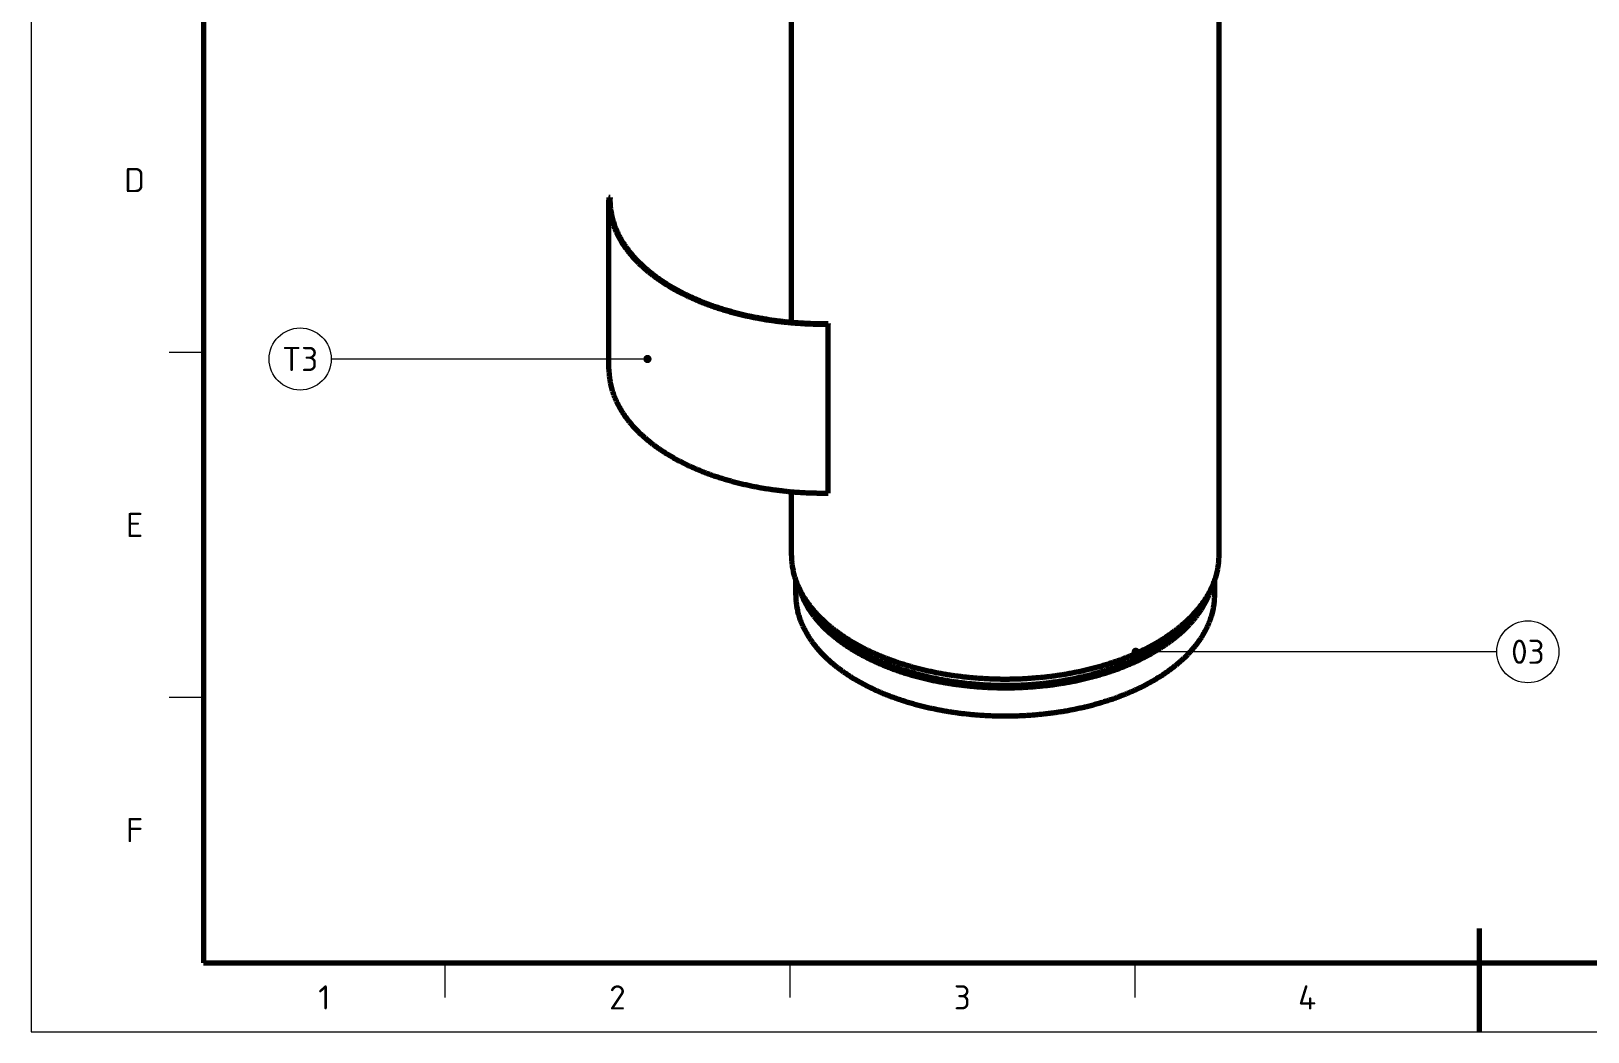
# Model space of a CAD drawing. Header units: millimetres. Extents: x 0 to 420, y 0 to 297.
# Drawn here: x 0 to 225.7, y 0 to 145.1 of the extents above; entities that cross this region are included whole.
import ezdxf
from ezdxf.enums import TextEntityAlignment as Align

# ---------------------------------------------------------------- set-up
doc = ezdxf.new("R2010")
doc.units = ezdxf.units.MM
for name, color, linetype, lineweight in [('01-VISIBLE', 7, 'CONTINUOUS', 70), ('06-TEXTO', 7, 'CONTINUOUS', 25), ('07-RECUADRO', 7, 'CONTINUOUS', 70), ('08-FINA', 5, 'CONTINUOUS', 18)]:
    doc.layers.add(name, color=color, linetype=linetype, lineweight=lineweight)
doc.styles.add('ISO3098', font='isocpeur.ttf')

msp = doc.modelspace()

# ---------------------------------------------------------------- hatches: boundary and pattern name
at = {"layer": '08-FINA'}
h = msp.add_hatch(color=7, dxfattribs=at)
h.dxf.hatch_style = 1
edge = h.paths.add_edge_path()
edge.add_arc((89.36, 97.56), 0.6, 0, 360)
h = msp.add_hatch(color=7, dxfattribs=at)
h.dxf.hatch_style = 1
edge = h.paths.add_edge_path()
edge.add_arc((160.15, 55.11), 0.6, 0, 360)

# ---------------------------------------------------------------- linework, layer by layer
at = {"layer": '01-VISIBLE'}
for p, q in [((110.23, 102.9), (110.23, 173.72)), ((172.23, 69.06), (172.23, 173.72)), ((83.77, 96.1), (83.77, 120.59)), ((83.93, 120.97), (83.78, 120.97)), ((83.93, 120.22), (83.93, 120.97)), ((115.58, 102.7), (115.58, 102.61)), ((115.58, 78.12), (115.58, 102.61)), ((110.23, 69.06), (110.23, 78.32)), ((110.85, 63.34), (110.85, 65.48)), ((171.6, 63.34), (171.6, 65.48))]:
    msp.add_line(p, q, dxfattribs=at)
for points in [[(83.78, 120.97), (83.78, 120.91), (83.78, 120.84), (83.77, 120.78), (83.77, 120.72), (83.77, 120.66), (83.77, 120.59)], [(83.77, 120.59), (83.77, 120.39), (83.78, 120.19), (83.79, 119.99), (83.8, 119.79), (83.82, 119.59), (83.84, 119.39), (83.87, 119.19), (83.9, 118.99), (83.93, 118.8), (83.97, 118.6), (84, 118.4), (84.05, 118.21), (84.1, 118.01), (84.15, 117.82), (84.2, 117.62), (84.26, 117.43), (84.32, 117.24), (84.38, 117.05), (84.45, 116.86), (84.52, 116.67), (84.6, 116.49), (84.67, 116.3), (84.75, 116.12), (84.84, 115.93), (84.92, 115.75), (85.01, 115.57), (85.1, 115.39), (85.2, 115.22), (85.29, 115.04), (85.39, 114.87), (85.5, 114.69), (85.6, 114.52), (85.71, 114.35), (85.82, 114.18), (85.93, 114.02), (86.04, 113.85), (86.16, 113.69), (86.28, 113.53), (86.4, 113.37), (86.52, 113.21), (86.64, 113.05), (86.77, 112.89), (86.9, 112.74), (87.03, 112.59), (87.16, 112.44), (87.29, 112.29), (87.43, 112.14), (87.57, 111.99), (87.71, 111.85), (87.85, 111.7), (87.99, 111.56), (88.13, 111.42), (88.27, 111.28), (88.42, 111.14), (88.57, 111.01), (88.72, 110.87), (88.87, 110.74), (89.02, 110.6), (89.17, 110.47), (89.32, 110.35), (89.48, 110.22), (89.63, 110.09), (89.79, 109.97), (89.95, 109.84), (90.11, 109.72), (90.27, 109.6), (90.43, 109.48), (90.59, 109.36), (90.76, 109.24), (90.92, 109.13), (91.09, 109.02), (91.25, 108.9), (91.42, 108.79), (91.59, 108.68), (91.75, 108.57), (91.92, 108.46), (92.09, 108.36), (92.26, 108.25), (92.44, 108.15), (92.61, 108.04), (92.78, 107.94), (92.95, 107.84), (93.13, 107.74), (93.3, 107.64), (93.48, 107.55), (93.66, 107.45), (93.83, 107.36), (94.01, 107.26), (94.19, 107.17), (94.37, 107.08), (94.55, 106.99), (94.73, 106.9), (94.91, 106.81), (95.09, 106.73), (95.27, 106.64), (95.45, 106.55), (95.63, 106.47), (95.82, 106.39), (96, 106.31), (96.18, 106.23), (96.37, 106.15), (96.55, 106.07), (96.74, 105.99), (96.92, 105.91), (97.11, 105.84), (97.3, 105.76), (97.48, 105.69), (97.67, 105.62), (97.86, 105.55), (98.05, 105.48), (98.23, 105.41), (98.42, 105.34), (98.61, 105.27), (98.8, 105.2), (98.99, 105.14), (99.18, 105.07), (99.37, 105.01), (99.56, 104.95), (99.75, 104.88), (99.94, 104.82), (100.14, 104.76), (100.33, 104.7), (100.52, 104.65), (100.71, 104.59), (100.9, 104.53), (101.1, 104.48), (101.29, 104.42), (101.48, 104.37), (101.68, 104.32), (101.87, 104.26), (102.06, 104.21), (102.26, 104.16), (102.45, 104.11), (102.65, 104.06), (102.84, 104.02), (103.04, 103.97), (103.23, 103.92), (103.43, 103.88), (103.62, 103.83), (103.82, 103.79), (104.02, 103.75), (104.21, 103.7), (104.41, 103.66), (104.61, 103.62), (104.8, 103.58), (105, 103.54), (105.2, 103.51), (105.39, 103.47), (105.59, 103.43), (105.79, 103.4), (105.99, 103.36), (106.19, 103.33), (106.38, 103.3), (106.58, 103.26), (106.78, 103.23), (106.98, 103.2), (107.18, 103.17), (107.37, 103.14), (107.57, 103.12), (107.77, 103.09), (107.97, 103.06), (108.17, 103.04), (108.37, 103.01), (108.57, 102.99), (108.77, 102.96), (108.97, 102.94), (109.17, 102.92), (109.37, 102.9), (109.57, 102.88), (109.77, 102.86), (109.97, 102.84), (110.17, 102.82), (110.37, 102.8), (110.57, 102.78), (110.77, 102.77), (110.97, 102.75), (111.17, 102.74), (111.37, 102.73), (111.57, 102.71), (111.77, 102.7), (111.97, 102.69), (112.17, 102.68), (112.37, 102.67), (112.57, 102.66), (112.77, 102.65), (112.97, 102.64), (113.17, 102.64), (113.37, 102.63), (113.57, 102.62), (113.77, 102.62), (113.97, 102.62), (114.17, 102.61), (114.37, 102.61), (114.58, 102.61), (114.78, 102.61), (114.98, 102.61), (115.18, 102.61), (115.38, 102.61), (115.58, 102.61)], [(83.93, 120.97), (83.93, 120.91), (83.93, 120.84), (83.92, 120.78), (83.92, 120.72), (83.92, 120.66), (83.92, 120.59)], [(83.92, 120.59), (83.92, 120.39), (83.93, 120.19), (83.94, 119.99), (83.95, 119.79), (83.97, 119.59), (83.99, 119.39), (84.02, 119.19), (84.05, 118.99), (84.08, 118.79), (84.12, 118.6), (84.16, 118.4), (84.2, 118.2), (84.25, 118.01), (84.3, 117.82), (84.35, 117.62), (84.41, 117.43), (84.47, 117.24), (84.54, 117.05), (84.6, 116.86), (84.68, 116.67), (84.75, 116.49), (84.83, 116.3), (84.91, 116.12), (84.99, 115.93), (85.08, 115.75), (85.17, 115.57), (85.26, 115.39), (85.35, 115.22), (85.45, 115.04), (85.55, 114.87), (85.65, 114.7), (85.76, 114.52), (85.87, 114.35), (85.98, 114.19), (86.09, 114.02), (86.2, 113.86), (86.32, 113.69), (86.44, 113.53), (86.56, 113.37), (86.68, 113.21), (86.81, 113.05), (86.93, 112.9), (87.06, 112.74), (87.19, 112.59), (87.33, 112.44), (87.46, 112.29), (87.59, 112.14), (87.73, 112), (87.87, 111.85), (88.01, 111.71), (88.15, 111.57), (88.3, 111.43), (88.44, 111.29), (88.59, 111.15), (88.74, 111.01), (88.89, 110.88), (89.04, 110.75), (89.19, 110.61), (89.34, 110.48), (89.49, 110.36), (89.65, 110.23), (89.81, 110.1), (89.96, 109.98), (90.12, 109.85), (90.28, 109.73), (90.44, 109.61), (90.6, 109.49), (90.77, 109.38), (90.93, 109.26), (91.09, 109.14), (91.26, 109.03), (91.43, 108.92), (91.59, 108.81), (91.76, 108.7), (91.93, 108.59), (92.1, 108.48), (92.27, 108.37), (92.44, 108.27), (92.61, 108.17), (92.79, 108.06), (92.96, 107.96), (93.13, 107.86), (93.31, 107.76), (93.48, 107.67), (93.66, 107.57), (93.84, 107.47), (94.01, 107.38), (94.19, 107.29), (94.37, 107.19), (94.55, 107.1), (94.73, 107.01), (94.91, 106.93), (95.09, 106.84), (95.27, 106.75), (95.45, 106.67), (95.63, 106.58), (95.82, 106.5), (96, 106.42), (96.18, 106.34), (96.37, 106.26), (96.55, 106.18), (96.74, 106.1), (96.92, 106.02), (97.11, 105.95), (97.29, 105.87), (97.48, 105.8), (97.67, 105.72), (97.86, 105.65), (98.04, 105.58), (98.23, 105.51), (98.42, 105.44), (98.61, 105.37), (98.8, 105.31), (98.99, 105.24), (99.18, 105.18), (99.37, 105.11), (99.56, 105.05), (99.75, 104.99), (99.94, 104.92), (100.13, 104.86), (100.32, 104.8), (100.52, 104.75), (100.71, 104.69), (100.9, 104.63), (101.09, 104.57), (101.29, 104.52), (101.48, 104.47), (101.67, 104.41), (101.87, 104.36), (102.06, 104.31), (102.25, 104.26), (102.45, 104.21), (102.64, 104.16), (102.84, 104.11), (103.03, 104.06), (103.23, 104.02), (103.42, 103.97), (103.62, 103.93), (103.82, 103.88), (104.01, 103.84), (104.21, 103.8), (104.41, 103.76), (104.6, 103.72), (104.8, 103.68), (105, 103.64), (105.19, 103.6), (105.39, 103.56), (105.59, 103.53), (105.78, 103.49), (105.98, 103.46), (106.18, 103.42), (106.38, 103.39), (106.58, 103.36), (106.77, 103.32), (106.97, 103.29), (107.17, 103.26), (107.37, 103.23), (107.57, 103.21), (107.77, 103.18), (107.97, 103.15), (108.17, 103.12), (108.36, 103.1), (108.56, 103.08), (108.76, 103.05), (108.96, 103.03), (109.16, 103.01), (109.36, 102.98), (109.56, 102.96), (109.76, 102.94), (109.96, 102.93), (110.16, 102.91), (110.36, 102.89), (110.56, 102.87), (110.76, 102.86), (110.96, 102.84), (111.16, 102.83), (111.36, 102.81), (111.56, 102.8), (111.76, 102.79), (111.96, 102.78), (112.16, 102.77), (112.36, 102.76), (112.56, 102.75), (112.77, 102.74), (112.97, 102.73), (113.17, 102.72), (113.37, 102.72), (113.57, 102.71), (113.77, 102.71), (113.97, 102.7), (114.17, 102.7), (114.37, 102.7), (114.57, 102.7), (114.77, 102.69), (114.97, 102.69), (115.17, 102.7), (115.37, 102.7), (115.58, 102.7)], [(83.77, 96.1), (83.77, 95.9), (83.78, 95.7), (83.79, 95.5), (83.8, 95.3), (83.82, 95.1), (83.84, 94.9), (83.87, 94.7), (83.9, 94.5), (83.93, 94.3), (83.97, 94.1), (84, 93.91), (84.05, 93.71), (84.1, 93.52), (84.15, 93.32), (84.2, 93.13), (84.26, 92.94), (84.32, 92.74), (84.38, 92.55), (84.45, 92.37), (84.52, 92.18), (84.6, 91.99), (84.67, 91.81), (84.75, 91.62), (84.84, 91.44), (84.92, 91.26), (85.01, 91.08), (85.1, 90.9), (85.2, 90.72), (85.29, 90.55), (85.39, 90.37), (85.5, 90.2), (85.6, 90.03), (85.71, 89.86), (85.82, 89.69), (85.93, 89.52), (86.04, 89.36), (86.16, 89.19), (86.28, 89.03), (86.4, 88.87), (86.52, 88.71), (86.64, 88.55), (86.77, 88.4), (86.9, 88.24), (87.03, 88.09), (87.16, 87.94), (87.29, 87.79), (87.43, 87.64), (87.57, 87.5), (87.71, 87.35), (87.85, 87.21), (87.99, 87.06), (88.13, 86.92), (88.27, 86.78), (88.42, 86.65), (88.57, 86.51), (88.72, 86.38), (88.87, 86.24), (89.02, 86.11), (89.17, 85.98), (89.32, 85.85), (89.48, 85.72), (89.63, 85.6), (89.79, 85.47), (89.95, 85.35), (90.11, 85.23), (90.27, 85.1), (90.43, 84.99), (90.59, 84.87), (90.76, 84.75), (90.92, 84.63), (91.09, 84.52), (91.25, 84.41), (91.42, 84.3), (91.59, 84.19), (91.75, 84.08), (91.92, 83.97), (92.09, 83.86), (92.26, 83.76), (92.44, 83.65), (92.61, 83.55), (92.78, 83.45), (92.95, 83.35), (93.13, 83.25), (93.3, 83.15), (93.48, 83.05), (93.66, 82.96), (93.83, 82.86), (94.01, 82.77), (94.19, 82.68), (94.37, 82.58), (94.55, 82.49), (94.73, 82.41), (94.91, 82.32), (95.09, 82.23), (95.27, 82.14), (95.45, 82.06), (95.63, 81.98), (95.82, 81.89), (96, 81.81), (96.18, 81.73), (96.37, 81.65), (96.55, 81.57), (96.74, 81.5), (96.92, 81.42), (97.11, 81.34), (97.3, 81.27), (97.48, 81.2), (97.67, 81.12), (97.86, 81.05), (98.05, 80.98), (98.23, 80.91), (98.42, 80.84), (98.61, 80.78), (98.8, 80.71), (98.99, 80.64), (99.18, 80.58), (99.37, 80.51), (99.56, 80.45), (99.75, 80.39), (99.94, 80.33), (100.14, 80.27), (100.33, 80.21), (100.52, 80.15), (100.71, 80.09), (100.9, 80.04), (101.1, 79.98), (101.29, 79.93), (101.48, 79.87), (101.68, 79.82), (101.87, 79.77), (102.06, 79.72), (102.26, 79.67), (102.45, 79.62), (102.65, 79.57), (102.84, 79.52), (103.04, 79.47), (103.23, 79.43), (103.43, 79.38), (103.62, 79.34), (103.82, 79.29), (104.02, 79.25), (104.21, 79.21), (104.41, 79.17), (104.61, 79.13), (104.8, 79.09), (105, 79.05), (105.2, 79.01), (105.39, 78.98), (105.59, 78.94), (105.79, 78.9), (105.99, 78.87), (106.19, 78.84), (106.38, 78.8), (106.58, 78.77), (106.78, 78.74), (106.98, 78.71), (107.18, 78.68), (107.37, 78.65), (107.57, 78.62), (107.77, 78.59), (107.97, 78.57), (108.17, 78.54), (108.37, 78.52), (108.57, 78.49), (108.77, 78.47), (108.97, 78.44), (109.17, 78.42), (109.37, 78.4), (109.57, 78.38), (109.77, 78.36), (109.97, 78.34), (110.17, 78.32), (110.37, 78.31), (110.57, 78.29), (110.77, 78.27), (110.97, 78.26), (111.17, 78.24), (111.37, 78.23), (111.57, 78.22), (111.77, 78.21), (111.97, 78.19), (112.17, 78.18), (112.37, 78.17), (112.57, 78.16), (112.77, 78.16), (112.97, 78.15), (113.17, 78.14), (113.37, 78.14), (113.57, 78.13), (113.77, 78.13), (113.97, 78.12), (114.17, 78.12), (114.37, 78.12), (114.58, 78.11), (114.78, 78.11), (114.98, 78.11), (115.18, 78.11), (115.38, 78.12), (115.58, 78.12)], [(110.23, 69.06), (110.23, 68.86), (110.23, 68.66), (110.24, 68.46), (110.26, 68.26), (110.28, 68.06), (110.3, 67.86), (110.32, 67.66), (110.35, 67.46), (110.38, 67.27), (110.42, 67.07), (110.46, 66.87), (110.5, 66.68), (110.55, 66.48), (110.6, 66.29), (110.65, 66.1), (110.71, 65.9), (110.77, 65.71), (110.84, 65.52), (110.91, 65.34), (110.98, 65.15), (111.05, 64.96), (111.13, 64.78), (111.21, 64.59), (111.29, 64.41), (111.38, 64.23), (111.47, 64.05), (111.56, 63.87), (111.65, 63.7), (111.75, 63.52), (111.85, 63.35), (111.95, 63.17), (112.05, 63), (112.16, 62.83), (112.27, 62.67), (112.38, 62.5), (112.5, 62.34), (112.61, 62.17), (112.73, 62.01), (112.85, 61.85), (112.97, 61.69), (113.1, 61.54), (113.22, 61.38), (113.35, 61.23), (113.48, 61.07), (113.61, 60.92), (113.75, 60.77), (113.88, 60.63), (114.02, 60.48), (114.16, 60.34), (114.3, 60.19), (114.44, 60.05), (114.58, 59.91), (114.73, 59.77), (114.87, 59.63), (115.02, 59.5), (115.17, 59.36), (115.32, 59.23), (115.47, 59.1), (115.62, 58.97), (115.78, 58.84), (115.93, 58.71), (116.09, 58.59), (116.24, 58.46), (116.4, 58.34), (116.56, 58.22), (116.72, 58.1), (116.88, 57.98), (117.04, 57.86), (117.21, 57.75), (117.37, 57.63), (117.53, 57.52), (117.7, 57.4), (117.87, 57.29), (118.03, 57.18), (118.2, 57.07), (118.37, 56.97), (118.54, 56.86), (118.71, 56.76), (118.88, 56.65), (119.06, 56.55), (119.23, 56.45), (119.4, 56.35), (119.58, 56.25), (119.75, 56.15), (119.93, 56.06), (120.1, 55.96), (120.28, 55.87), (120.46, 55.77), (120.63, 55.68), (120.81, 55.59), (120.99, 55.5), (121.17, 55.41), (121.35, 55.32), (121.53, 55.24), (121.71, 55.15), (121.9, 55.07), (122.08, 54.98), (122.26, 54.9), (122.44, 54.82), (122.63, 54.74), (122.81, 54.66), (122.99, 54.58), (123.18, 54.51), (123.36, 54.43), (123.55, 54.36), (123.74, 54.28), (123.92, 54.21), (124.11, 54.14), (124.3, 54.07), (124.48, 54), (124.67, 53.93), (124.86, 53.86), (125.05, 53.79), (125.24, 53.73), (125.43, 53.66), (125.62, 53.6), (125.81, 53.53), (126, 53.47), (126.19, 53.41), (126.38, 53.35), (126.57, 53.29), (126.76, 53.23), (126.95, 53.17), (127.15, 53.11), (127.34, 53.06), (127.53, 53), (127.72, 52.95), (127.92, 52.89), (128.11, 52.84), (128.3, 52.79), (128.5, 52.74), (128.69, 52.69), (128.88, 52.64), (129.08, 52.59), (129.27, 52.55), (129.47, 52.5), (129.66, 52.45), (129.86, 52.41), (130.05, 52.36), (130.25, 52.32), (130.45, 52.28), (130.64, 52.24), (130.84, 52.2), (131.03, 52.16), (131.23, 52.12), (131.43, 52.08), (131.62, 52.04), (131.82, 52), (132.02, 51.97), (132.21, 51.93), (132.41, 51.9), (132.61, 51.87), (132.81, 51.83), (133, 51.8), (133.2, 51.77), (133.4, 51.74), (133.6, 51.71), (133.8, 51.68), (133.99, 51.65), (134.19, 51.63), (134.39, 51.6), (134.59, 51.58), (134.79, 51.55), (134.99, 51.53), (135.19, 51.5), (135.39, 51.48), (135.59, 51.46), (135.78, 51.44), (135.98, 51.42), (136.18, 51.4), (136.38, 51.38), (136.58, 51.36), (136.78, 51.35), (136.98, 51.33), (137.18, 51.31), (137.38, 51.3), (137.58, 51.29), (137.78, 51.27), (137.98, 51.26), (138.18, 51.25), (138.38, 51.24), (138.58, 51.23), (138.78, 51.22), (138.98, 51.21), (139.18, 51.2), (139.38, 51.19), (139.58, 51.19), (139.78, 51.18), (139.98, 51.18), (140.18, 51.17), (140.38, 51.17), (140.58, 51.16), (140.78, 51.16), (140.98, 51.16), (141.18, 51.16), (141.38, 51.16), (141.58, 51.16), (141.78, 51.16), (141.98, 51.17), (142.18, 51.17), (142.38, 51.17), (142.58, 51.18), (142.78, 51.18), (142.98, 51.19), (143.18, 51.2), (143.38, 51.2), (143.58, 51.21), (143.78, 51.22), (143.98, 51.23), (144.18, 51.24), (144.38, 51.25), (144.58, 51.27), (144.78, 51.28), (144.98, 51.29), (145.18, 51.31), (145.38, 51.32), (145.58, 51.34), (145.78, 51.36), (145.98, 51.37), (146.18, 51.39), (146.38, 51.41), (146.58, 51.43), (146.78, 51.45), (146.98, 51.47), (147.18, 51.49), (147.38, 51.52), (147.58, 51.54), (147.77, 51.56), (147.97, 51.59), (148.17, 51.62), (148.37, 51.64), (148.57, 51.67), (148.77, 51.7), (148.96, 51.73), (149.16, 51.76), (149.36, 51.79), (149.56, 51.82), (149.76, 51.85), (149.95, 51.88), (150.15, 51.92), (150.35, 51.95), (150.55, 51.99), (150.74, 52.02), (150.94, 52.06), (151.14, 52.1), (151.33, 52.14), (151.53, 52.18), (151.72, 52.22), (151.92, 52.26), (152.12, 52.3), (152.31, 52.34), (152.51, 52.39), (152.7, 52.43), (152.9, 52.48), (153.09, 52.52), (153.29, 52.57), (153.48, 52.62), (153.68, 52.67), (153.87, 52.72), (154.06, 52.77), (154.26, 52.82), (154.45, 52.87), (154.64, 52.92), (154.84, 52.98), (155.03, 53.03), (155.22, 53.09), (155.41, 53.15), (155.61, 53.2), (155.8, 53.26), (155.99, 53.32), (156.18, 53.38), (156.37, 53.44), (156.56, 53.5), (156.75, 53.57), (156.94, 53.63), (157.13, 53.7), (157.32, 53.76), (157.51, 53.83), (157.7, 53.9), (157.88, 53.96), (158.07, 54.03), (158.26, 54.1), (158.45, 54.18), (158.63, 54.25), (158.82, 54.32), (159.01, 54.4), (159.19, 54.47), (159.38, 54.55), (159.56, 54.63), (159.74, 54.71), (159.93, 54.78), (160.11, 54.87), (160.29, 54.95), (160.48, 55.03), (160.66, 55.11), (160.84, 55.2), (161.02, 55.28), (161.2, 55.37), (161.38, 55.46), (161.56, 55.55), (161.74, 55.64), (161.92, 55.73), (162.1, 55.82), (162.27, 55.92), (162.45, 56.01), (162.62, 56.11), (162.8, 56.21), (162.97, 56.3), (163.15, 56.4)], [(163.15, 56.4), (163.32, 56.5), (163.49, 56.61), (163.67, 56.71), (163.84, 56.82), (164.01, 56.92), (164.18, 57.03), (164.35, 57.14), (164.52, 57.25), (164.69, 57.36), (164.85, 57.47), (165.02, 57.59), (165.19, 57.7), (165.35, 57.82), (165.51, 57.94), (165.68, 58.05), (165.84, 58.17), (166, 58.3), (166.16, 58.42), (166.31, 58.54), (166.47, 58.67), (166.63, 58.8), (166.78, 58.93), (166.94, 59.06), (167.09, 59.19), (167.24, 59.32), (167.39, 59.46), (167.54, 59.59), (167.68, 59.73), (167.83, 59.87), (167.97, 60.01), (168.12, 60.15), (168.26, 60.3), (168.4, 60.44), (168.54, 60.59), (168.67, 60.74), (168.81, 60.89), (168.94, 61.04), (169.07, 61.19), (169.2, 61.34), (169.33, 61.5), (169.45, 61.66), (169.58, 61.82), (169.7, 61.98), (169.82, 62.14), (169.93, 62.3), (170.05, 62.47), (170.16, 62.64), (170.27, 62.8), (170.38, 62.97), (170.49, 63.15), (170.59, 63.32), (170.69, 63.49), (170.79, 63.67), (170.88, 63.85), (170.98, 64.02), (171.07, 64.21), (171.15, 64.39), (171.24, 64.57), (171.32, 64.75), (171.4, 64.94), (171.47, 65.13), (171.54, 65.32), (171.61, 65.5), (171.67, 65.7), (171.74, 65.89), (171.79, 66.08), (171.85, 66.27), (171.9, 66.47), (171.95, 66.66), (171.99, 66.86), (172.03, 67.06), (172.07, 67.26), (172.1, 67.45), (172.13, 67.65), (172.16, 67.85), (172.18, 68.05), (172.2, 68.25), (172.21, 68.46), (172.22, 68.66), (172.23, 68.86), (172.23, 69.06)], [(110.85, 63.34), (110.85, 63.14), (110.86, 62.94), (110.87, 62.74), (110.88, 62.54), (110.9, 62.34), (110.92, 62.15), (110.95, 61.95), (110.98, 61.75), (111.01, 61.55), (111.05, 61.36), (111.09, 61.16), (111.13, 60.96), (111.18, 60.77), (111.23, 60.58), (111.29, 60.38), (111.35, 60.19), (111.41, 60), (111.47, 59.81), (111.54, 59.63), (111.61, 59.44), (111.69, 59.25), (111.77, 59.07), (111.85, 58.89), (111.93, 58.7), (112.02, 58.52), (112.11, 58.35), (112.2, 58.17), (112.3, 57.99), (112.4, 57.82), (112.5, 57.65), (112.6, 57.48), (112.71, 57.31), (112.82, 57.14), (112.93, 56.97), (113.04, 56.81), (113.16, 56.64), (113.27, 56.48), (113.39, 56.32), (113.52, 56.16), (113.64, 56), (113.77, 55.85), (113.89, 55.69), (114.02, 55.54), (114.15, 55.39), (114.29, 55.24), (114.42, 55.09), (114.56, 54.95), (114.7, 54.8), (114.84, 54.66), (114.98, 54.52), (115.12, 54.38), (115.27, 54.24), (115.41, 54.1), (115.56, 53.97), (115.71, 53.83), (115.86, 53.7), (116.01, 53.57), (116.16, 53.44), (116.31, 53.31), (116.47, 53.18), (116.62, 53.06), (116.78, 52.93), (116.94, 52.81), (117.1, 52.69), (117.26, 52.57), (117.42, 52.45), (117.58, 52.33), (117.75, 52.22), (117.91, 52.1), (118.08, 51.99), (118.24, 51.88), (118.41, 51.77), (118.58, 51.66), (118.74, 51.55), (118.91, 51.44), (119.08, 51.34), (119.25, 51.24), (119.43, 51.13), (119.6, 51.03), (119.77, 50.93), (119.95, 50.83), (120.12, 50.73), (120.29, 50.64), (120.47, 50.54), (120.65, 50.45), (120.82, 50.35), (121, 50.26), (121.18, 50.17), (121.36, 50.08), (121.54, 49.99), (121.72, 49.9), (121.9, 49.82), (122.08, 49.73), (122.26, 49.65), (122.44, 49.56), (122.62, 49.48), (122.81, 49.4), (122.99, 49.32), (123.17, 49.24), (123.36, 49.16), (123.54, 49.08), (123.73, 49.01), (123.91, 48.93), (124.1, 48.86), (124.29, 48.79), (124.47, 48.72), (124.66, 48.64), (124.85, 48.57), (125.04, 48.51), (125.22, 48.44), (125.41, 48.37), (125.6, 48.3), (125.79, 48.24), (125.98, 48.18), (126.17, 48.11), (126.36, 48.05), (126.55, 47.99), (126.74, 47.93), (126.93, 47.87), (127.12, 47.81), (127.32, 47.75), (127.51, 47.7), (127.7, 47.64), (127.89, 47.59), (128.09, 47.53), (128.28, 47.48), (128.47, 47.43), (128.67, 47.38), (128.86, 47.33), (129.05, 47.28), (129.25, 47.23), (129.44, 47.18), (129.64, 47.13), (129.83, 47.09), (130.03, 47.04), (130.22, 47), (130.42, 46.95), (130.61, 46.91), (130.81, 46.87), (131, 46.83), (131.2, 46.79), (131.4, 46.75), (131.59, 46.71), (131.79, 46.67), (131.99, 46.64), (132.18, 46.6), (132.38, 46.57), (132.58, 46.53), (132.77, 46.5), (132.97, 46.47), (133.17, 46.43), (133.37, 46.4), (133.56, 46.37), (133.76, 46.34), (133.96, 46.32), (134.16, 46.29), (134.36, 46.26), (134.55, 46.23), (134.75, 46.21), (134.95, 46.18), (135.15, 46.16), (135.35, 46.14), (135.55, 46.12), (135.75, 46.09), (135.95, 46.07), (136.15, 46.05), (136.34, 46.03), (136.54, 46.02), (136.74, 46), (136.94, 45.98), (137.14, 45.97), (137.34, 45.95), (137.54, 45.94), (137.74, 45.92), (137.94, 45.91), (138.14, 45.9), (138.34, 45.89), (138.54, 45.88), (138.74, 45.87), (138.94, 45.86), (139.14, 45.85), (139.34, 45.84), (139.54, 45.83), (139.74, 45.83), (139.94, 45.82), (140.14, 45.82), (140.34, 45.81), (140.54, 45.81), (140.74, 45.81), (140.94, 45.81), (141.14, 45.81), (141.34, 45.81), (141.54, 45.81), (141.74, 45.81), (141.94, 45.81), (142.14, 45.81), (142.34, 45.82), (142.54, 45.82), (142.74, 45.83), (142.94, 45.83), (143.14, 45.84), (143.34, 45.85), (143.54, 45.86), (143.74, 45.87), (143.94, 45.88), (144.14, 45.89), (144.34, 45.9), (144.54, 45.91), (144.74, 45.92), (144.94, 45.94), (145.14, 45.95), (145.34, 45.97), (145.54, 45.98), (145.74, 46), (145.94, 46.02), (146.14, 46.04), (146.33, 46.06), (146.53, 46.08), (146.73, 46.1), (146.93, 46.12), (147.13, 46.14), (147.33, 46.16), (147.53, 46.19), (147.73, 46.21), (147.93, 46.24), (148.12, 46.26), (148.32, 46.29), (148.52, 46.32), (148.72, 46.35), (148.92, 46.38), (149.11, 46.41), (149.31, 46.44), (149.51, 46.47), (149.71, 46.5), (149.9, 46.54), (150.1, 46.57), (150.3, 46.61), (150.49, 46.64), (150.69, 46.68), (150.89, 46.72), (151.08, 46.76), (151.28, 46.79), (151.48, 46.83), (151.67, 46.88), (151.87, 46.92), (152.06, 46.96), (152.26, 47), (152.45, 47.05), (152.65, 47.09), (152.84, 47.14), (153.04, 47.19), (153.23, 47.23), (153.43, 47.28), (153.62, 47.33), (153.81, 47.38), (154.01, 47.43), (154.2, 47.49), (154.39, 47.54), (154.59, 47.59), (154.78, 47.65), (154.97, 47.7), (155.16, 47.76), (155.35, 47.82), (155.55, 47.88), (155.74, 47.94), (155.93, 48), (156.12, 48.06), (156.31, 48.12), (156.5, 48.18), (156.69, 48.25), (156.88, 48.31), (157.07, 48.38), (157.25, 48.45), (157.44, 48.51), (157.63, 48.58), (157.82, 48.65), (158.01, 48.72), (158.19, 48.8), (158.38, 48.87), (158.56, 48.94), (158.75, 49.02), (158.93, 49.09), (159.12, 49.17), (159.3, 49.25), (159.49, 49.33), (159.67, 49.41), (159.85, 49.49), (160.04, 49.57), (160.22, 49.66), (160.4, 49.74), (160.58, 49.83), (160.76, 49.91), (160.94, 50), (161.12, 50.09), (161.3, 50.18), (161.48, 50.27), (161.65, 50.36), (161.83, 50.46), (162.01, 50.55), (162.18, 50.65), (162.36, 50.75), (162.53, 50.84), (162.71, 50.94)], [(111.33, 64.33), (111.39, 64.14), (111.46, 63.95), (111.52, 63.76), (111.59, 63.57), (111.67, 63.39), (111.75, 63.2), (111.83, 63.02), (111.91, 62.84), (112, 62.65), (112.09, 62.48), (112.18, 62.3), (112.27, 62.12), (112.37, 61.95), (112.47, 61.77), (112.58, 61.6), (112.68, 61.43), (112.79, 61.26), (112.9, 61.1), (113.01, 60.93), (113.13, 60.77), (113.24, 60.6), (113.36, 60.44), (113.49, 60.28), (113.61, 60.13), (113.73, 59.97), (113.86, 59.81), (113.99, 59.66), (114.12, 59.51), (114.26, 59.36), (114.39, 59.21), (114.53, 59.07), (114.66, 58.92), (114.8, 58.78), (114.94, 58.63), (115.09, 58.49), (115.23, 58.35), (115.38, 58.22), (115.52, 58.08), (115.67, 57.95), (115.82, 57.81), (115.97, 57.68), (116.13, 57.55), (116.28, 57.42), (116.43, 57.3), (116.59, 57.17), (116.75, 57.04), (116.9, 56.92), (117.06, 56.8), (117.22, 56.68), (117.38, 56.56), (117.55, 56.44), (117.71, 56.33), (117.87, 56.21), (118.04, 56.1), (118.2, 55.99), (118.37, 55.88), (118.54, 55.77), (118.71, 55.66), (118.88, 55.55), (119.05, 55.44), (119.22, 55.34), (119.39, 55.24), (119.56, 55.13), (119.73, 55.03), (119.91, 54.93), (120.08, 54.84), (120.26, 54.74), (120.43, 54.64), (120.61, 54.55), (120.79, 54.45), (120.96, 54.36), (121.14, 54.27), (121.32, 54.18), (121.5, 54.09), (121.68, 54), (121.86, 53.92), (122.04, 53.83), (122.22, 53.74), (122.41, 53.66), (122.59, 53.58), (122.77, 53.5), (122.95, 53.42), (123.14, 53.34), (123.32, 53.26), (123.51, 53.18), (123.69, 53.11), (123.88, 53.03), (124.06, 52.96), (124.25, 52.88), (124.44, 52.81), (124.63, 52.74), (124.81, 52.67), (125, 52.6), (125.19, 52.53), (125.38, 52.47), (125.57, 52.4), (125.76, 52.33), (125.95, 52.27), (126.14, 52.21), (126.33, 52.14), (126.52, 52.08), (126.71, 52.02), (126.9, 51.96), (127.09, 51.9), (127.28, 51.85), (127.47, 51.79), (127.67, 51.73), (127.86, 51.68), (128.05, 51.62), (128.25, 51.57), (128.44, 51.52), (128.63, 51.47), (128.83, 51.42), (129.02, 51.37), (129.22, 51.32), (129.41, 51.27), (129.6, 51.22), (129.8, 51.18), (129.99, 51.13), (130.19, 51.09), (130.39, 51.04), (130.58, 51), (130.78, 50.96), (130.97, 50.92), (131.17, 50.88), (131.37, 50.84), (131.56, 50.8), (131.76, 50.76), (131.96, 50.73), (132.15, 50.69), (132.35, 50.65), (132.55, 50.62), (132.74, 50.59), (132.94, 50.55), (133.14, 50.52), (133.34, 50.49), (133.54, 50.46), (133.73, 50.43), (133.93, 50.4), (134.13, 50.37), (134.33, 50.35), (134.53, 50.32), (134.73, 50.3), (134.92, 50.27), (135.12, 50.25), (135.32, 50.22), (135.52, 50.2), (135.72, 50.18), (135.92, 50.16), (136.12, 50.14), (136.32, 50.12), (136.52, 50.1), (136.72, 50.08), (136.92, 50.07), (137.12, 50.05), (137.32, 50.03), (137.52, 50.02), (137.72, 50.01), (137.92, 49.99), (138.12, 49.98), (138.32, 49.97), (138.52, 49.96), (138.72, 49.95), (138.92, 49.94), (139.12, 49.93), (139.32, 49.92), (139.52, 49.92), (139.72, 49.91), (139.92, 49.91), (140.12, 49.9), (140.32, 49.9), (140.52, 49.89), (140.72, 49.89), (140.92, 49.89), (141.12, 49.89), (141.32, 49.89), (141.52, 49.89), (141.72, 49.89), (141.92, 49.89), (142.12, 49.9), (142.32, 49.9), (142.52, 49.9), (142.72, 49.91), (142.92, 49.92), (143.12, 49.92), (143.32, 49.93), (143.52, 49.94), (143.72, 49.95), (143.92, 49.96), (144.12, 49.97), (144.32, 49.98), (144.52, 49.99), (144.72, 50.01), (144.92, 50.02), (145.12, 50.03), (145.32, 50.05), (145.52, 50.06), (145.72, 50.08), (145.92, 50.1), (146.12, 50.12), (146.32, 50.14), (146.52, 50.16), (146.72, 50.18), (146.92, 50.2), (147.12, 50.22), (147.31, 50.24), (147.51, 50.27), (147.71, 50.29), (147.91, 50.32), (148.11, 50.34), (148.31, 50.37), (148.51, 50.4), (148.7, 50.43), (148.9, 50.46), (149.1, 50.49), (149.3, 50.52), (149.5, 50.55), (149.69, 50.58), (149.89, 50.62), (150.09, 50.65), (150.29, 50.69), (150.48, 50.72), (150.68, 50.76), (150.88, 50.8), (151.07, 50.84), (151.27, 50.87), (151.47, 50.92), (151.66, 50.96), (151.86, 51), (152.05, 51.04), (152.25, 51.08), (152.44, 51.13), (152.64, 51.17), (152.83, 51.22), (153.03, 51.27), (153.22, 51.31), (153.42, 51.36), (153.61, 51.41), (153.81, 51.46), (154, 51.51), (154.19, 51.57), (154.39, 51.62), (154.58, 51.67), (154.77, 51.73), (154.96, 51.78), (155.16, 51.84), (155.35, 51.9), (155.54, 51.96), (155.73, 52.02), (155.92, 52.08), (156.11, 52.14), (156.3, 52.2), (156.49, 52.26), (156.68, 52.33), (156.87, 52.39), (157.06, 52.46), (157.25, 52.53), (157.44, 52.6), (157.63, 52.66), (157.81, 52.73), (158, 52.81), (158.19, 52.88), (158.37, 52.95), (158.56, 53.02), (158.75, 53.1), (158.93, 53.18), (159.12, 53.25), (159.3, 53.33), (159.48, 53.41), (159.67, 53.49), (159.85, 53.57), (160.03, 53.65), (160.22, 53.74), (160.4, 53.82), (160.58, 53.91), (160.76, 53.99), (160.94, 54.08), (161.12, 54.17), (161.3, 54.26), (161.48, 54.35), (161.65, 54.45), (161.83, 54.54), (162.01, 54.63), (162.18, 54.73), (162.36, 54.83), (162.53, 54.93), (162.71, 55.03)], [(162.71, 55.03), (162.88, 55.13), (163.05, 55.23), (163.22, 55.33), (163.39, 55.44), (163.56, 55.54), (163.73, 55.65), (163.9, 55.76), (164.07, 55.87), (164.24, 55.98), (164.4, 56.09), (164.57, 56.2), (164.73, 56.32), (164.9, 56.44), (165.06, 56.55), (165.22, 56.67), (165.38, 56.79), (165.54, 56.91), (165.7, 57.04), (165.86, 57.16), (166.01, 57.29), (166.17, 57.42), (166.32, 57.54), (166.47, 57.67), (166.62, 57.81), (166.77, 57.94), (166.92, 58.07), (167.07, 58.21), (167.22, 58.35), (167.36, 58.49), (167.5, 58.63), (167.64, 58.77), (167.78, 58.91), (167.92, 59.06), (168.06, 59.21), (168.19, 59.35), (168.33, 59.5), (168.46, 59.66), (168.59, 59.81), (168.72, 59.96), (168.84, 60.12), (168.97, 60.28), (169.09, 60.44), (169.21, 60.6), (169.32, 60.76), (169.44, 60.93), (169.55, 61.09), (169.66, 61.26), (169.77, 61.43), (169.88, 61.6), (169.98, 61.77), (170.08, 61.94), (170.18, 62.12), (170.27, 62.3), (170.37, 62.47), (170.46, 62.65), (170.54, 62.83), (170.63, 63.02), (170.71, 63.2), (170.78, 63.38), (170.86, 63.57), (170.93, 63.76), (171, 63.95), (171.06, 64.14), (171.12, 64.33)], [(162.71, 50.94), (162.88, 51.04), (163.05, 51.15), (163.23, 51.25), (163.4, 51.36), (163.57, 51.46), (163.74, 51.57), (163.91, 51.68), (164.08, 51.79), (164.25, 51.9), (164.42, 52.02), (164.59, 52.13), (164.75, 52.25), (164.92, 52.37), (165.08, 52.49), (165.24, 52.61), (165.4, 52.73), (165.56, 52.85), (165.72, 52.97), (165.88, 53.1), (166.04, 53.23), (166.2, 53.36), (166.35, 53.49), (166.5, 53.62), (166.66, 53.75), (166.81, 53.89), (166.96, 54.02), (167.11, 54.16), (167.25, 54.3), (167.4, 54.44), (167.54, 54.58), (167.68, 54.73), (167.82, 54.87), (167.96, 55.02), (168.1, 55.17), (168.24, 55.32), (168.37, 55.47), (168.5, 55.62), (168.63, 55.78), (168.76, 55.94), (168.88, 56.09), (169.01, 56.25), (169.13, 56.41), (169.25, 56.58), (169.37, 56.74), (169.48, 56.91), (169.6, 57.08), (169.71, 57.25), (169.82, 57.42), (169.92, 57.59), (170.02, 57.76), (170.12, 57.94), (170.22, 58.12), (170.32, 58.3), (170.41, 58.48), (170.5, 58.66), (170.58, 58.84), (170.67, 59.02), (170.75, 59.21), (170.82, 59.4), (170.9, 59.59), (170.97, 59.78), (171.03, 59.97), (171.1, 60.16), (171.16, 60.35), (171.21, 60.55), (171.27, 60.74), (171.32, 60.94), (171.36, 61.14), (171.4, 61.33), (171.44, 61.53), (171.47, 61.73), (171.5, 61.93), (171.53, 62.13), (171.55, 62.33), (171.57, 62.53), (171.58, 62.74), (171.59, 62.94), (171.6, 63.14), (171.6, 63.34)], [(114.01, 60.49), (114.13, 60.33), (114.26, 60.18), (114.38, 60.02), (114.51, 59.87), (114.64, 59.72), (114.77, 59.57), (114.91, 59.42), (115.04, 59.27), (115.18, 59.12), (115.32, 58.98), (115.46, 58.84), (115.6, 58.7), (115.75, 58.56), (115.89, 58.42), (116.04, 58.28), (116.19, 58.15), (116.34, 58.02), (116.49, 57.88), (116.64, 57.75), (116.79, 57.63), (116.95, 57.5), (117.11, 57.37), (117.26, 57.25), (117.42, 57.13), (117.58, 57), (117.74, 56.88), (117.9, 56.77), (118.06, 56.65), (118.23, 56.53), (118.39, 56.42), (118.56, 56.3), (118.72, 56.19), (118.89, 56.08), (119.06, 55.97), (119.23, 55.86), (119.4, 55.76), (119.57, 55.65), (119.74, 55.55), (119.91, 55.45), (120.08, 55.34), (120.25, 55.24), (120.43, 55.14), (120.6, 55.05), (120.78, 54.95), (120.95, 54.85), (121.13, 54.76), (121.31, 54.67), (121.49, 54.58), (121.67, 54.48), (121.84, 54.4), (122.02, 54.31), (122.2, 54.22), (122.39, 54.13), (122.57, 54.05), (122.75, 53.96), (122.93, 53.88), (123.11, 53.8), (123.3, 53.72), (123.48, 53.64), (123.67, 53.56), (123.85, 53.48), (124.04, 53.41), (124.22, 53.33), (124.41, 53.26), (124.59, 53.19), (124.78, 53.11), (124.97, 53.04), (125.15, 52.97), (125.34, 52.9), (125.53, 52.83), (125.72, 52.77), (125.91, 52.7), (126.1, 52.64), (126.29, 52.57), (126.48, 52.51), (126.67, 52.45), (126.86, 52.39), (127.05, 52.33), (127.24, 52.27), (127.43, 52.21), (127.62, 52.15), (127.82, 52.09), (128.01, 52.04), (128.2, 51.98), (128.39, 51.93), (128.59, 51.88), (128.78, 51.83), (128.97, 51.77), (129.17, 51.72), (129.36, 51.67), (129.56, 51.63), (129.75, 51.58), (129.95, 51.53), (130.14, 51.49), (130.34, 51.44), (130.53, 51.4), (130.73, 51.35), (130.92, 51.31), (131.12, 51.27), (131.32, 51.23), (131.51, 51.19), (131.71, 51.15), (131.91, 51.11), (132.1, 51.08), (132.3, 51.04), (132.5, 51.01), (132.69, 50.97), (132.89, 50.94), (133.09, 50.9), (133.29, 50.87), (133.48, 50.84), (133.68, 50.81), (133.88, 50.78), (134.08, 50.75), (134.28, 50.73), (134.47, 50.7), (134.67, 50.67), (134.87, 50.65), (135.07, 50.62), (135.27, 50.6), (135.47, 50.57), (135.67, 50.55), (135.87, 50.53), (136.07, 50.51), (136.27, 50.49), (136.46, 50.47), (136.66, 50.45), (136.86, 50.44), (137.06, 50.42), (137.26, 50.4), (137.46, 50.39), (137.66, 50.37), (137.86, 50.36), (138.06, 50.35), (138.26, 50.34), (138.46, 50.32), (138.66, 50.31), (138.86, 50.3), (139.06, 50.3), (139.26, 50.29), (139.46, 50.28), (139.66, 50.27), (139.86, 50.27), (140.06, 50.26), (140.26, 50.26), (140.46, 50.26), (140.66, 50.25), (140.86, 50.25), (141.06, 50.25), (141.26, 50.25), (141.46, 50.25), (141.66, 50.25), (141.86, 50.25), (142.07, 50.26), (142.27, 50.26), (142.47, 50.26), (142.67, 50.27), (142.87, 50.28), (143.07, 50.28), (143.27, 50.29), (143.47, 50.3), (143.67, 50.31), (143.87, 50.32), (144.07, 50.33), (144.27, 50.34), (144.47, 50.35), (144.67, 50.36), (144.87, 50.38), (145.07, 50.39), (145.27, 50.41), (145.46, 50.42), (145.66, 50.44), (145.86, 50.46), (146.06, 50.48), (146.26, 50.5), (146.46, 50.52), (146.66, 50.54), (146.86, 50.56), (147.06, 50.58), (147.26, 50.61), (147.46, 50.63), (147.66, 50.66), (147.85, 50.68), (148.05, 50.71), (148.25, 50.74), (148.45, 50.76), (148.65, 50.79), (148.85, 50.82), (149.04, 50.85), (149.24, 50.88), (149.44, 50.92), (149.64, 50.95), (149.83, 50.98), (150.03, 51.02), (150.23, 51.05), (150.42, 51.09), (150.62, 51.13), (150.82, 51.17), (151.01, 51.21), (151.21, 51.25), (151.41, 51.29), (151.6, 51.33), (151.8, 51.37), (151.99, 51.41), (152.19, 51.46), (152.38, 51.5), (152.58, 51.55), (152.77, 51.6), (152.97, 51.64), (153.16, 51.69), (153.36, 51.74), (153.55, 51.79), (153.74, 51.84), (153.94, 51.9), (154.13, 51.95), (154.32, 52), (154.52, 52.06), (154.71, 52.11), (154.9, 52.17), (155.09, 52.23), (155.28, 52.29), (155.47, 52.35), (155.67, 52.41), (155.86, 52.47), (156.05, 52.53), (156.24, 52.6), (156.43, 52.66), (156.62, 52.73), (156.8, 52.79), (156.99, 52.86), (157.18, 52.93), (157.37, 53), (157.56, 53.07), (157.74, 53.14), (157.93, 53.21), (158.12, 53.29), (158.3, 53.36), (158.49, 53.44), (158.67, 53.51), (158.86, 53.59), (159.04, 53.67), (159.22, 53.75), (159.41, 53.83), (159.59, 53.91), (159.77, 54), (159.95, 54.08), (160.14, 54.17), (160.32, 54.25), (160.5, 54.34), (160.68, 54.43), (160.85, 54.52), (161.03, 54.61), (161.21, 54.7), (161.39, 54.8), (161.56, 54.89), (161.74, 54.99), (161.92, 55.08), (162.09, 55.18), (162.26, 55.28)], [(162.26, 55.28), (162.44, 55.38), (162.61, 55.49), (162.79, 55.59), (162.96, 55.7), (163.13, 55.81), (163.31, 55.91), (163.48, 56.02), (163.65, 56.14), (163.82, 56.25), (163.99, 56.36), (164.15, 56.48), (164.32, 56.6), (164.48, 56.71), (164.65, 56.83), (164.81, 56.96), (164.97, 57.08), (165.13, 57.2), (165.29, 57.33), (165.45, 57.46), (165.61, 57.59), (165.77, 57.72), (165.92, 57.85), (166.08, 57.98), (166.23, 58.12), (166.38, 58.25), (166.53, 58.39), (166.68, 58.53), (166.82, 58.67), (166.97, 58.81), (167.11, 58.96), (167.25, 59.1), (167.39, 59.25), (167.53, 59.4), (167.67, 59.55), (167.8, 59.7), (167.93, 59.86), (168.07, 60.01), (168.19, 60.17), (168.32, 60.33), (168.45, 60.49)]]:
    msp.add_lwpolyline(points, dxfattribs=at)
at = {"layer": '07-RECUADRO'}
msp.add_line((210, 0), (210, 15), dxfattribs=at)
msp.add_lwpolyline([(25, 10), (410, 10), (410, 287), (25, 287)], close=True, dxfattribs=at)
at = {"layer": '08-FINA'}
for p, q in [((25, 98.5), (20, 98.5)), ((43.5, 97.56), (89.36, 97.56)), ((212.5, 55.11), (160.15, 55.11)), ((25, 48.5), (20, 48.5)), ((60, 10), (60, 5)), ((110, 10), (110, 5)), ((160, 10), (160, 5))]:
    msp.add_line(p, q, dxfattribs=at)
msp.add_lwpolyline([(0, 0), (420, 0), (420, 297), (0, 297)], close=True, dxfattribs=at)
for centre in [(39, 97.56), (217, 55.11)]:
    msp.add_circle(centre, 4.5, dxfattribs=at)

# ---------------------------------------------------------------- texts
at = {"layer": '06-TEXTO', "style": 'ISO3098'}
for s, p in [('D', (15, 123.5)), ('T3', (39, 97.56)), ('E', (15, 73.5)), ('03', (217, 55.11)), ('F', (15, 29.25)), ('1', (42.5, 5)), ('2', (85, 5)), ('3', (135, 5)), ('4', (185, 5))]:
    msp.add_text(s, height=3.5, dxfattribs=at).set_placement(p, align=Align.MIDDLE_CENTER)

doc.saveas('drawing.dxf')
